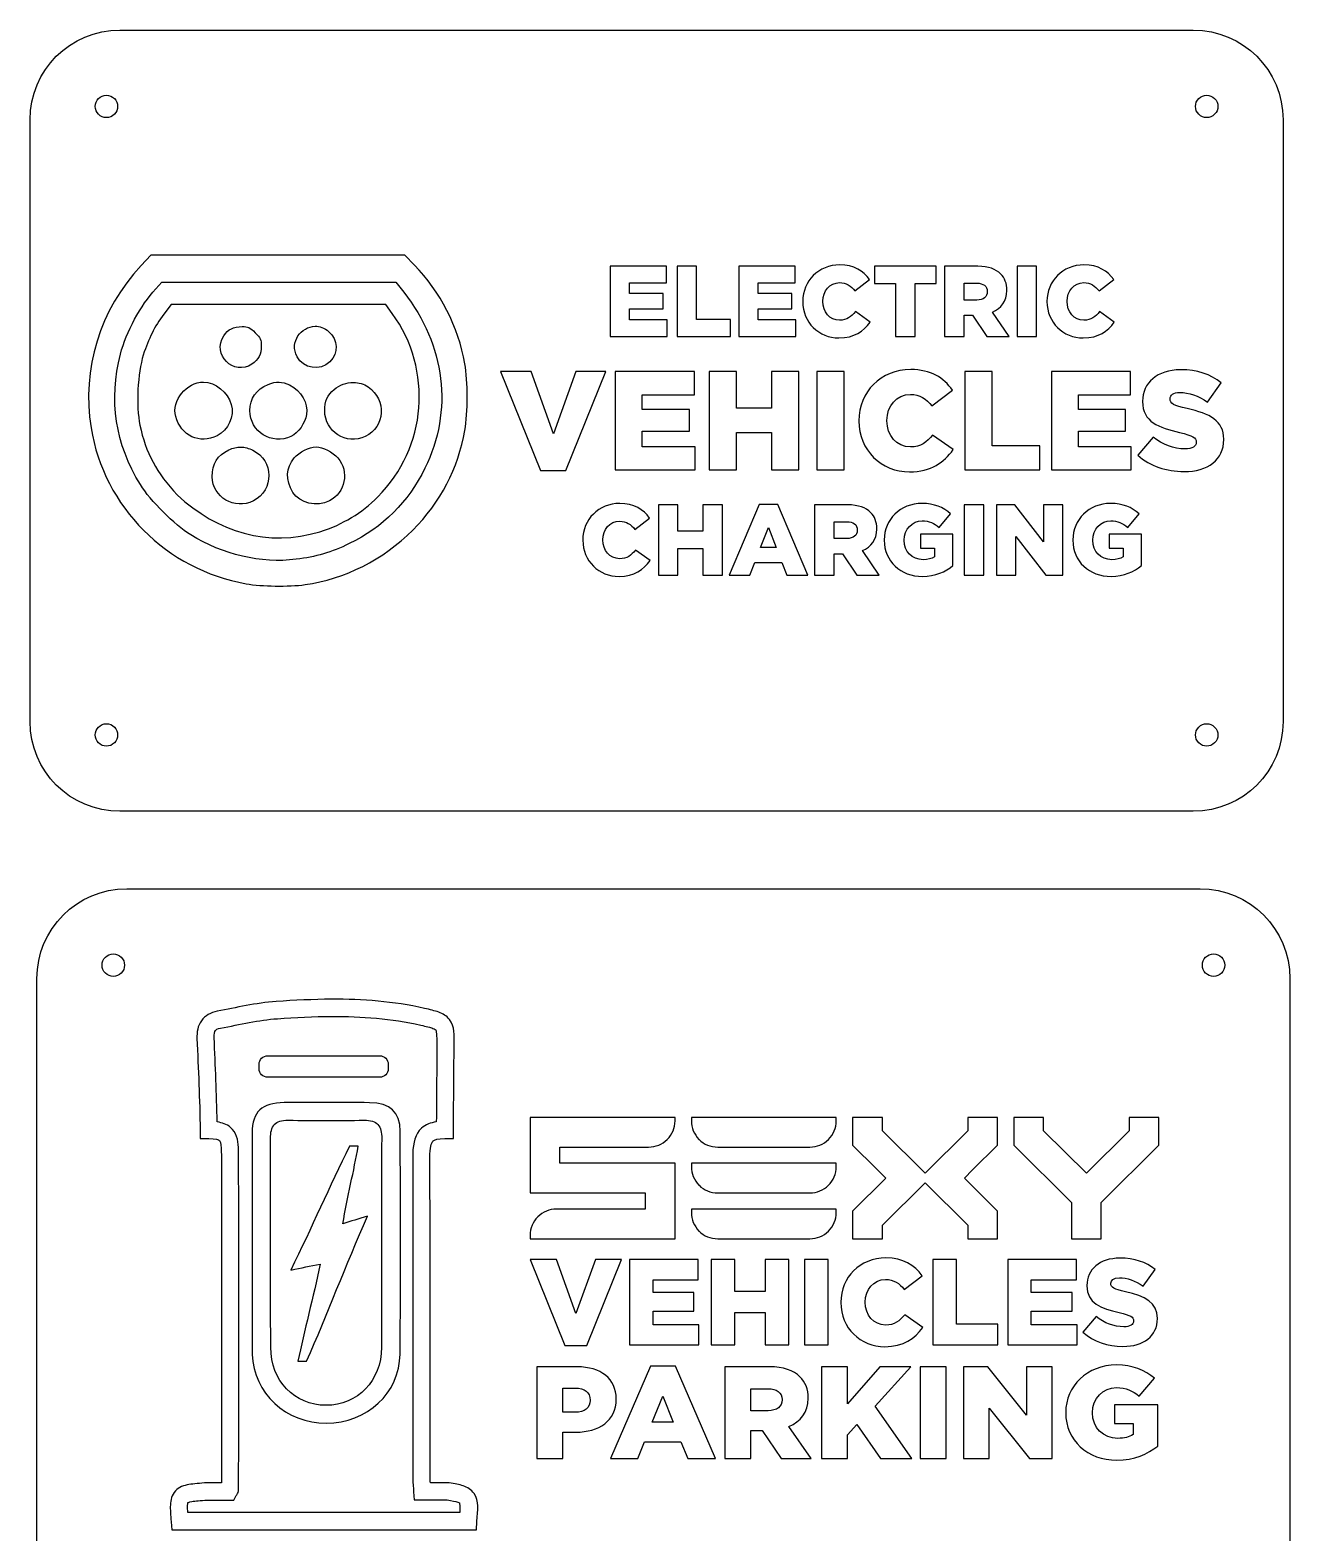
# Model space of a CAD drawing. Extents: x 0 to 681, y 0 to 715.
# Drawn here: x 400.2 to 680.7, y 380.7 to 715.4 of the extents above; entities that cross this region are included whole.
import ezdxf

# ---------------------------------------------------------------- set-up
doc = ezdxf.new("R2010")
doc.units = 0
doc.layers.add('Ebene_1', color=7, linetype='CONTINUOUS')

msp = doc.modelspace()

# ---------------------------------------------------------------- linework, layer by layer
at = {"layer": 'Ebene_1', "color": 7}
for points in [[(420.18099, 715.43949), (659.18098, 715.43949)], [(400.18099, 561.43949), (400.18099, 695.43949)], [(679.18098, 695.43949), (679.18098, 561.43949)], [(427.067301, 665.282602), (424.910841, 662.976801)], [(485.791359, 663.07757), (483.627676, 665.282602), (455.34774, 665.282602), (427.067301, 665.282602)], [(611.21347, 662.81819), (603.82251, 662.81819), (603.82246, 647.18771)], [(583.8462, 657.34744), (587.10626, 659.87064)], [(638.23002, 657.34744), (641.49008, 659.87064)], [(428.159739, 657.781768), (429.545706, 659.285035)], [(429.545706, 659.285035), (455.576154, 659.285035), (481.6061, 659.285035), (483.395134, 657.037111)], [(608.15432, 655.31553), (608.15432, 659.06684), (610.99013, 659.06684)], [(613.3347, 657.21352), (613.3347, 657.16882)], [(617.68894, 657.43681), (617.68894, 657.48151)], [(431.570906, 654.34632), (429.946205, 652.141285)], [(480.840238, 652.304597), (479.374181, 654.325661), (455.472279, 654.336007), (444.190287, 654.340663), (431.570906, 654.34632)], [(572.23501, 655.00288), (572.23501, 654.95818)], [(576.70085, 655.00293), (576.70085, 655.04753)], [(587.21791, 650.40311), (583.95784, 652.72535)], [(611.01246, 655.31549), (608.15432, 655.31553)], [(626.61883, 655.00288), (626.61883, 654.95818)], [(631.08467, 655.00293), (631.08467, 655.04753)], [(641.60173, 650.40311), (638.34166, 652.72535)], [(603.82246, 647.18771), (608.15432, 647.18771), (608.15432, 651.9215), (610.00765, 651.9215), (610.05235, 651.9215), (613.20077, 647.18771), (618.20251, 647.18771), (614.47354, 652.63603)], [(662.3607, 632.57278), (665.39803, 636.86262)], [(600.99808, 631.72735), (605.56973, 635.26569)], [(647.89424, 632.76065), (647.89424, 632.69805)], [(654.03152, 633.26168), (654.03152, 633.32428)], [(584.71547, 628.43952), (584.71547, 628.37692)], [(590.97801, 628.43954), (590.97801, 628.50214)], [(605.72629, 621.98912), (601.15464, 625.24564)], [(650.24269, 624.77595), (646.86092, 620.73662)], [(659.85569, 623.7113), (659.85569, 623.6487)], [(665.99298, 624.24364), (665.99298, 624.30624)], [(582.25793, 609.69132), (574.86696, 609.69132), (574.86692, 594.06084)], [(534.87288, 604.22067), (538.13294, 606.74387)], [(579.19879, 602.18867), (579.19879, 605.93998), (582.0346, 605.93998)], [(602.59421, 604.66725), (605.13974, 607.72635)], [(644.59229, 604.66725), (647.13782, 607.72635)], [(584.37916, 604.08666), (584.37916, 604.04196)], [(588.7334, 604.30995), (588.7334, 604.35465)], [(605.67564, 596.15979), (605.67564, 603.19349), (598.48564, 603.19349), (598.48564, 600.02274), (601.56707, 600.02274), (601.56707, 598.12476)], [(647.67372, 596.15979), (647.67372, 603.19349), (640.48372, 603.19349), (640.48372, 600.02274), (643.56515, 600.02274), (643.56515, 598.12476)], [(523.2617, 601.8761), (523.2617, 601.8315)], [(527.72754, 601.87606), (527.72754, 601.92076)], [(538.24459, 597.27625), (534.98453, 599.59849)], [(574.86692, 594.06084), (579.19879, 594.06084), (579.19879, 598.79463), (581.05211, 598.79463), (581.09681, 598.79463), (584.24523, 594.06084), (589.24697, 594.06084), (585.51799, 599.50917)], [(582.05692, 602.18863), (579.19879, 602.18867)], [(590.38014, 601.8761), (590.38014, 601.8315)], [(594.82365, 601.80908), (594.82365, 601.85378)], [(632.37822, 601.8761), (632.37822, 601.8315)], [(636.82173, 601.80908), (636.82173, 601.85378)], [(659.18098, 541.43949), (420.18099, 541.43949)], [(421.716, 524.17333), (660.71596, 524.17333)], [(401.716, 370.1733), (401.716, 504.17333)], [(680.716, 504.17333), (680.716, 370.1733)], [(467.32515, 499.58095), (467.32502, 499.5808)], [(467.34203, 495.74829), (467.34222, 495.74834)], [(453.10667, 486.98585), (478.01932, 486.98585)], [(451.19032, 484.11131), (451.19032, 485.06949)], [(478.01932, 482.19496), (453.10667, 482.19496)], [(479.93568, 485.06949), (479.93568, 484.11131)], [(511.52396, 473.27206), (511.52396, 456.45956), (537.17066, 456.45956), (537.17066, 452.85409), (517.40816, 452.85409)], [(543.80855, 472.52206), (543.80855, 473.27206), (511.52396, 473.27206)], [(547.42975, 473.27206), (547.42975, 472.52206)], [(579.71253, 472.52187), (579.71253, 473.27187), (547.42975, 473.27206)], [(438.04898, 470.43465), (438.07268, 468.54253), (439.96525, 468.54253)], [(492.53817, 468.54264), (494.44606, 468.53664), (494.46046, 470.44499)], [(446.59479, 466.50423), (446.59479, 466.54043), (446.59279, 466.57663)], [(511.52396, 447.00058), (511.52396, 446.25058), (512.27764, 446.25058), (543.80855, 446.25058), (543.80855, 463.06308), (518.16184, 463.06308), (518.16184, 466.66659), (537.92434, 466.66659)], [(549.12553, 468.36972), (549.12953, 468.36572), (549.13353, 468.36172)], [(553.31213, 466.66641), (573.83029, 466.66641)], [(485.39175, 465.26345), (485.38975, 465.21845), (485.38975, 465.17345)], [(547.42975, 463.06308), (547.42975, 462.31308)], [(579.71253, 462.31294), (579.71253, 463.06294), (547.42975, 463.06308)], [(549.12553, 458.16073), (549.12953, 458.15673), (549.13353, 458.15473)], [(553.31213, 456.45942), (573.83029, 456.45942)], [(547.42975, 452.85409), (547.42975, 452.10409)], [(579.71253, 452.10395), (579.71253, 452.85395), (547.42975, 452.85409)], [(549.12553, 447.95175), (549.12953, 447.94975), (549.13353, 447.94575)], [(553.31213, 446.25044), (573.83029, 446.25044)], [(648.0595, 435.67224), (650.69391, 439.393)], [(594.83709, 434.93897), (598.80228, 438.00792)], [(635.51212, 435.83519), (635.51212, 435.78089)], [(640.83525, 436.26975), (640.83525, 436.32405)], [(580.7145, 432.08729), (580.7145, 432.03299)], [(586.14627, 432.08731), (586.14627, 432.14161)], [(598.93808, 426.49259), (594.97289, 429.31711)], [(637.54903, 428.90972), (634.61588, 425.40623)], [(651.20993, 428.44803), (651.20993, 428.50233)], [(645.8868, 427.9863), (645.8868, 427.932)], [(521.993655, 417.715356), (513.014745, 417.715356), (513.014745, 397.33154)], [(564.776244, 417.715356), (554.869516, 417.715356), (554.869556, 397.33154)], [(647.159185, 411.163396), (650.571172, 415.152818)], [(518.821109, 407.581704), (518.821109, 412.968871), (521.544709, 412.968871)], [(560.67592, 407.931137), (560.67592, 412.823271), (564.476988, 412.823271)], [(524.896831, 410.289841), (524.896831, 410.231645)], [(530.703195, 410.493686), (530.703195, 410.551882)], [(567.619606, 410.406322), (567.619606, 410.348126)], [(573.455857, 410.697521), (573.455857, 410.755717)], [(651.289487, 400.068786), (651.289487, 409.241529), (641.652128, 409.241529), (641.652128, 405.106519), (645.782421, 405.106519), (645.782421, 402.631334)], [(521.574637, 407.581743), (518.821109, 407.581704)], [(564.506925, 407.931177), (560.67592, 407.931137)], [(630.787643, 407.523419), (630.787643, 407.465222)], [(636.743656, 407.436104), (636.743656, 407.494301)], [(513.014745, 397.33154), (518.821109, 397.33154), (518.821109, 403.155485), (521.694358, 403.155485)], [(554.869556, 397.33154), (560.67592, 397.33154), (560.67592, 403.504928), (563.160089, 403.504928), (563.219904, 403.504928), (567.439989, 397.33154), (574.144244, 397.33154), (569.145988, 404.436759)], [(442.79111, 391.88804), (439.71197, 391.88804), (439.64707, 391.88404)], [(485.41805, 392.91688), (485.41805, 392.91641)], [(493.50761, 391.86595), (493.36195, 391.88815), (490.46927, 391.88815), (490.37747, 391.88815), (489.31104, 391.88815)], [(444.39603, 388.00865), (445.55245, 388.00865), (446.09147, 389.03147)], [(485.59014, 389.8572), (485.69776, 388.05554), (490.37725, 388.05554), (490.46905, 388.05554), (493.03145, 388.05554)], [(495.89166, 385.26492), (435.32923, 385.26492)], [(439.64835, 388.03513), (439.64835, 388.00913), (441.56459, 388.00865)], [(431.60176, 383.1949), (431.7437, 381.4326), (499.58519, 381.4326), (499.69188, 383.2362)]]:
    msp.add_lwpolyline(points, dxfattribs=at)
for points in [[(420.18099, 715.43949)], [(529.33364, 647.18771), (542.01663, 647.18771), (542.01663, 650.87202), (533.62085, 650.87202), (533.62085, 653.35056), (541.12346, 653.35056), (541.12346, 656.76693), (533.62085, 656.76693), (533.62085, 659.13383), (541.90498, 659.13383), (541.90498, 662.81815), (529.33364, 662.81815)], [(544.24885, 647.18771), (556.15031, 647.18771), (556.15031, 650.98367), (548.58071, 650.98367), (548.58071, 662.81815), (544.24885, 662.81815)], [(557.98654, 647.18771), (570.66953, 647.18771), (570.66953, 650.87202), (562.27375, 650.87202), (562.27375, 653.35056), (569.77636, 653.35056), (569.77636, 656.76693), (562.27375, 656.76693), (562.27375, 659.13383), (570.55788, 659.13383), (570.55788, 662.81815), (557.98654, 662.81815)], [(592.89999, 647.18771), (597.23185, 647.18771), (597.23185, 659.02218), (601.92099, 659.02218), (601.92099, 662.81815), (588.21086, 662.81815), (588.21086, 659.02218), (592.89999, 659.02218)], [(619.96089, 647.18771), (624.31509, 647.18771), (624.31509, 662.81815), (619.96089, 662.81815)], [(447.400953, 649.401919)], [(463.635601, 649.470131)], [(580.29585, 646.87501)], [(634.67967, 646.87501)], [(513.83526, 617.32353), (519.47155, 617.32353), (528.36435, 639.39898), (521.69475, 639.39898), (516.71603, 625.52746), (511.73731, 639.39898), (504.94245, 639.39898)], [(530.48628, 617.48009), (548.27189, 617.48009), (548.27189, 622.64669), (536.49832, 622.64669), (536.49832, 626.1224), (547.01938, 626.1224), (547.01938, 630.91324), (536.49832, 630.91324), (536.49832, 634.23239), (548.11533, 634.23239), (548.11533, 639.39898), (530.48628, 639.39898)], [(551.40218, 617.48009), (557.47685, 617.48009), (557.47685, 625.80927), (565.27371, 625.80927), (565.27371, 617.48009), (571.34837, 617.48009), (571.34837, 639.39898), (565.27371, 639.39898), (565.27371, 631.19506), (557.47685, 631.19506), (557.47685, 639.39898), (551.40218, 639.39898)], [(575.37891, 617.48009), (581.48489, 617.48009), (581.48489, 639.39898), (575.37891, 639.39898)], [(608.33992, 617.48009), (625.02959, 617.48009), (625.02959, 622.80325), (614.41459, 622.80325), (614.41459, 639.39898), (608.33992, 639.39898)], [(627.60458, 617.48009), (645.39019, 617.48009), (645.39019, 622.64669), (633.61662, 622.64669), (633.61662, 626.1224), (644.13769, 626.1224), (644.13769, 630.91324), (633.61662, 630.91324), (633.61662, 634.23239), (645.23363, 634.23239), (645.23363, 639.39898), (627.60458, 639.39898)], [(438.804561, 637.044523)], [(455.622139, 637.028912)], [(472.181351, 636.963798)], [(447.121368, 622.554246)], [(463.851633, 622.580705)], [(596.01936, 617.04173)], [(657.13148, 617.10434)], [(540.10838, 594.06084), (544.44025, 594.06084), (544.44025, 600.00041), (550.00022, 600.00041), (550.00022, 594.06084), (554.33208, 594.06084), (554.33208, 609.69128), (550.00022, 609.69128), (550.00022, 603.84103), (544.44025, 603.84103), (544.44025, 609.69128), (540.10838, 609.69128)], [(555.86652, 594.06084), (560.42167, 594.06084), (561.53813, 596.85199), (567.56702, 596.85199), (568.70581, 594.06084), (573.35028, 594.06084), (566.69618, 609.80293), (562.52062, 609.80293)], [(608.18837, 594.06084), (612.54256, 594.06084), (612.54256, 609.69128), (608.18837, 609.69128)], [(615.38221, 594.06084), (619.66941, 594.06084), (619.66941, 602.63526), (626.34585, 594.06084), (630.14181, 594.06084), (630.14181, 609.69128), (625.8546, 609.69128), (625.8546, 601.42948), (619.42379, 609.69128), (615.38221, 609.69128)], [(562.8109, 600.2237), (564.57491, 604.66721), (566.31658, 600.2237)], [(531.32254, 593.74833)], [(598.88756, 593.74833)], [(640.88565, 593.74833)], [(421.716, 524.17333)], [(453.10667, 486.98585)], [(466.282843, 476.584323)], [(457.688934, 472.646364)], [(583.33554, 473.27206), (583.33554, 467.10605), (588.68588, 461.78183), (590.71728, 459.76034), (583.33554, 452.41464), (583.33554, 446.25058), (584.08922, 446.25058), (589.97145, 446.25058), (589.97145, 449.24081), (599.47686, 458.6998), (608.98225, 449.24081), (608.98225, 446.25058), (609.73593, 446.25058), (615.61817, 446.25058), (615.61817, 452.41464), (608.2325, 459.76425), (610.01071, 461.56308), (610.04801, 461.56308), (615.61818, 467.10605), (615.61818, 473.27206), (608.98226, 473.27206), (608.98226, 470.27987), (599.47687, 460.82089), (589.97146, 470.27987), (589.97146, 473.27206)], [(619.24132, 473.27206), (619.24132, 467.10605), (632.0637, 454.34628), (632.0637, 446.25058), (632.81738, 446.25058), (638.69962, 446.25058), (638.69962, 454.34628), (651.52395, 467.10605), (651.52395, 473.27206), (644.88804, 473.27206), (644.88804, 470.27987), (635.38264, 460.82089), (625.87724, 470.27987), (625.87724, 473.27206)], [(519.23708, 422.44592), (524.12566, 422.44592), (531.83878, 441.59291), (526.05394, 441.59291), (521.73569, 429.56154), (517.41743, 441.59291), (511.52396, 441.59291)], [(533.67922, 422.58172), (549.10544, 422.58172), (549.10544, 427.06293), (538.89371, 427.06293), (538.89371, 430.07756), (548.01907, 430.07756), (548.01907, 434.23286), (538.89371, 434.23286), (538.89371, 437.1117), (548.96964, 437.1117), (548.96964, 441.59291), (533.67922, 441.59291)], [(551.82047, 422.58172), (557.08928, 422.58172), (557.08928, 429.80597), (563.85183, 429.80597), (563.85183, 422.58172), (569.12064, 422.58172), (569.12064, 441.59291), (563.85183, 441.59291), (563.85183, 434.47729), (557.08928, 434.47729), (557.08928, 441.59291), (551.82047, 441.59291)], [(572.61649, 422.58172), (577.91247, 422.58172), (577.91247, 441.59291), (572.61649, 441.59291)], [(601.20499, 422.58172), (615.68065, 422.58172), (615.68065, 427.19872), (606.47381, 427.19872), (606.47381, 441.59291), (601.20499, 441.59291)], [(617.91404, 422.58172), (633.34026, 422.58172), (633.34026, 427.06293), (623.12854, 427.06293), (623.12854, 430.07756), (632.25391, 430.07756), (632.25391, 434.23286), (623.12854, 434.23286), (623.12854, 437.1117), (633.20447, 437.1117), (633.20447, 441.59291), (617.91404, 441.59291)], [(590.51884, 422.2015)], [(643.52397, 422.2558)], [(459.81421, 418.954713)], [(529.401726, 397.33154), (535.507377, 397.33154), (537.003862, 400.971498), (545.084881, 400.971498), (546.611303, 397.33154), (552.836675, 397.33154), (543.91763, 417.860995), (538.320771, 417.860995)], [(576.38153, 397.33154), (582.187893, 397.33154), (582.187893, 402.602206), (584.3129, 404.902674), (589.580525, 397.33154), (596.554149, 397.33154), (588.353409, 408.950331), (596.284779, 417.715396), (589.400949, 417.715396), (582.187893, 409.445364), (582.187893, 417.715396), (576.38153, 417.715396)], [(598.363952, 397.33154), (604.200243, 397.33154), (604.200243, 417.715396), (598.363952, 417.715396)], [(608.006461, 397.33154), (613.752969, 397.33154), (613.752969, 408.513534), (622.701951, 397.33154), (627.79, 397.33154), (627.79, 417.715396), (622.043492, 417.715396), (622.043492, 406.941062), (613.423744, 417.715396), (608.006461, 417.715396)], [(538.709861, 405.368589), (541.074309, 411.163436), (543.408819, 405.368589)], [(642.190857, 396.92387)]]:
    msp.add_lwpolyline(points, close=True, dxfattribs=at)
for points in [[(400.18099, 695.43949), (400.18099, 706.51949), (409.10099, 715.43949), (420.18099, 715.43949)], [(659.18098, 715.43949), (670.26098, 715.43949), (679.18098, 706.51949), (679.18098, 695.43949)], [(414.680996, 698.439), (414.680996, 699.819712), (415.800284, 700.939), (417.180996, 700.939)], [(417.180996, 700.939), (417.844037, 700.939), (418.479922, 700.675608), (418.948763, 700.206767)], [(418.948763, 700.206767), (419.417604, 699.737926), (419.680996, 699.102041), (419.680996, 698.439)], [(659.681, 698.439), (659.681, 699.102041), (659.944392, 699.737926), (660.413233, 700.206767)], [(660.413233, 700.206767), (660.882074, 700.675608), (661.517959, 700.939), (662.181, 700.939)], [(662.181, 700.939), (662.844041, 700.939), (663.479926, 700.675608), (663.948767, 700.206767)], [(663.948767, 700.206767), (664.417608, 699.737926), (664.681, 699.102041), (664.681, 698.439)], [(415.413229, 696.671233), (414.944388, 697.140074), (414.680996, 697.775959), (414.680996, 698.439)], [(417.180996, 695.939), (416.517955, 695.939), (415.88207, 696.202392), (415.413229, 696.671233)], [(418.948763, 696.671233), (418.479922, 696.202392), (417.844037, 695.939), (417.180996, 695.939)], [(419.680996, 698.439), (419.680996, 697.775959), (419.417604, 697.140074), (418.948763, 696.671233)], [(660.413233, 696.671233), (659.944392, 697.140074), (659.681, 697.775959), (659.681, 698.439)], [(662.181, 695.939), (661.517959, 695.939), (660.882074, 696.202392), (660.413233, 696.671233)], [(663.948767, 696.671233), (663.479926, 696.202392), (662.844041, 695.939), (662.181, 695.939)], [(664.681, 698.439), (664.681, 697.775959), (664.417608, 697.140074), (663.948767, 696.671233)], [(424.910841, 662.976801), (415.718131, 653.149771), (411.649765, 639.944647), (413.774052, 626.829648)], [(496.999479, 641.136278), (495.583059, 649.258502), (491.492018, 657.267788), (485.791359, 663.07757)], [(580.47449, 663.1307), (575.7407, 663.1307), (572.23501, 659.55803), (572.23501, 655.00288)], [(587.10626, 659.87064), (585.72185, 661.79095), (583.66756, 663.1307), (580.47449, 663.1307)], [(616.30453, 661.12117), (615.25506, 662.19297), (613.6027, 662.81819), (611.21347, 662.81819)], [(634.85831, 663.1307), (630.12452, 663.1307), (626.61883, 659.55803), (626.61883, 655.00288)], [(641.49008, 659.87064), (640.10567, 661.79095), (638.05138, 663.1307), (634.85831, 663.1307)], [(617.68894, 657.48151), (617.68894, 659.02222), (617.22003, 660.228), (616.30453, 661.12117)], [(420.303889, 643.233815), (421.61609, 648.252138), (424.78474, 654.120308), (428.159739, 657.781768)], [(483.395134, 657.037111), (492.65637, 645.398345), (494.434714, 630.588372), (488.102865, 617.833815)], [(576.70085, 655.04753), (576.70085, 657.32511), (578.24157, 659.17844), (580.42983, 659.17844)], [(580.42983, 659.17844), (581.92589, 659.17844), (582.95303, 658.4639), (583.8462, 657.34744)], [(610.99013, 659.06684), (612.44153, 659.06684), (613.3347, 658.44162), (613.3347, 657.21352)], [(613.3347, 657.16882), (613.3347, 656.03003), (612.48619, 655.31549), (611.01246, 655.31549)], [(614.47354, 652.63603), (616.41618, 653.46221), (617.68894, 655.04758), (617.68894, 657.43681)], [(631.08467, 655.04753), (631.08467, 657.32511), (632.62539, 659.17844), (634.81365, 659.17844)], [(634.81365, 659.17844), (636.30971, 659.17844), (637.33685, 658.4639), (638.23002, 657.34744)], [(572.23501, 654.95818), (572.23501, 650.29137), (575.83001, 646.87501), (580.29585, 646.87501)], [(580.42983, 650.82737), (578.24157, 650.82737), (576.70085, 652.65836), (576.70085, 655.00293)], [(583.95784, 652.72535), (583.02002, 651.58656), (582.05986, 650.82737), (580.42983, 650.82737)], [(626.61883, 654.95818), (626.61883, 650.29137), (630.21383, 646.87501), (634.67967, 646.87501)], [(634.81365, 650.82737), (632.62539, 650.82737), (631.08467, 652.65836), (631.08467, 655.00293)], [(638.34166, 652.72535), (637.40384, 651.58656), (636.44368, 650.82737), (634.81365, 650.82737)], [(429.946205, 652.141285), (427.86494, 649.317046), (426.606687, 646.806589), (425.393493, 643.057602)], [(443.312823, 647.321424), (444.326997, 648.826366), (445.445285, 649.394918), (447.400953, 649.401919)], [(447.400953, 649.401919), (448.723764, 649.40639), (449.135535, 649.213509), (450.311369, 648.037661)], [(459.635339, 642.671575), (457.888163, 646.050225), (460.580536, 649.407499), (463.635601, 649.470131)], [(463.635601, 649.470131), (464.654008, 649.491007), (465.712606, 649.145583), (466.660741, 648.313095)], [(477.61666, 611.477121), (488.574246, 622.434681), (489.942195, 639.758963), (480.840238, 652.304597)], [(580.29585, 646.8751), (583.75688, 646.8751), (585.74418, 648.37115), (587.21791, 650.40311)], [(634.67967, 646.8751), (638.1407, 646.8751), (640.128, 648.37115), (641.60173, 650.40311)], [(449.595116, 641.039625), (445.514818, 638.289917), (440.563114, 643.241117), (443.312823, 647.321424)], [(450.311369, 648.037661), (451.487204, 646.861808), (451.679609, 646.450063), (451.675614, 645.127253)], [(466.660741, 648.313095), (468.816486, 646.420324), (468.920811, 643.553934), (466.907253, 641.540376)], [(424.738253, 614.19889), (419.178458, 623.176282), (417.659564, 633.12099), (420.303889, 643.233815)], [(425.393493, 643.057602), (424.123493, 639.133011), (423.763819, 631.691102), (424.639537, 627.456499)], [(451.675614, 645.127253), (451.668999, 643.171585), (451.100066, 642.053826), (449.595116, 641.039625)], [(466.907253, 641.540376), (464.816357, 639.449479), (460.994027, 640.044157), (459.635339, 642.671575)], [(496.999479, 626.281352), (497.694116, 630.264787), (497.694116, 637.152843), (496.999479, 641.136278)], [(596.26986, 639.83734), (589.63157, 639.83734), (584.71547, 634.82731), (584.71547, 628.43952)], [(605.56973, 635.26569), (603.62834, 637.95858), (600.74757, 639.83734), (596.26986, 639.83734)], [(656.37998, 639.7747), (651.11944, 639.7747), (647.89424, 636.8313), (647.89424, 632.76065)], [(665.39803, 636.86262), (663.01827, 638.77269), (660.10619, 639.7747), (656.37998, 639.7747)], [(432.613205, 629.387111), (431.657133, 632.880801), (435.023559, 637.044523), (438.804561, 637.044523)], [(438.804561, 637.044523), (441.422507, 637.044523), (444.267704, 634.759158), (444.990228, 632.075833)], [(449.130031, 630.674785), (449.130031, 633.371233), (450.54624, 635.416409), (453.173711, 636.514218)], [(453.173711, 636.514218), (454.043344, 636.877571), (454.842147, 637.049338), (455.622139, 637.028912)], [(455.622139, 637.028912), (456.402157, 637.00854), (457.163469, 636.79555), (457.956902, 636.388647)], [(457.956902, 636.388647), (460.618583, 635.023662), (462.136577, 632.383332), (461.748381, 629.794728)], [(467.887031, 635.400085), (469.129144, 636.445242), (470.670819, 636.974541), (472.181351, 636.963798)], [(472.181351, 636.963798), (473.356207, 636.955596), (474.512198, 636.620581), (475.4933, 635.947851)], [(465.793622, 630.639146), (465.790976, 632.791584), (466.381632, 634.133365), (467.887031, 635.400085)], [(475.4933, 635.947851), (479.616646, 633.120514), (479.248054, 627.029541), (474.826655, 624.931475)], [(590.97801, 628.50214), (590.97801, 631.69604), (593.13859, 634.29499), (596.20723, 634.29499)], [(596.20723, 634.29499), (598.30518, 634.29499), (599.74557, 633.29299), (600.99808, 631.72735)], [(647.89424, 632.69805), (647.89424, 628.18902), (651.4952, 626.87388), (656.16079, 625.80925)], [(654.03152, 633.32428), (654.03152, 634.1071), (654.75172, 634.73335), (656.22341, 634.73335)], [(657.82036, 631.13241), (654.78303, 631.82129), (654.03152, 632.25967), (654.03152, 633.26168)], [(656.22341, 634.73335), (658.1648, 634.73335), (660.35669, 633.98185), (662.3607, 632.57278)], [(441.816789, 625.072656), (437.975886, 623.113179), (433.793723, 625.072656), (432.613205, 629.387111)], [(444.990228, 632.075833), (445.708651, 629.407881), (444.323902, 626.351679), (441.816789, 625.072656)], [(458.282974, 624.949043), (454.025299, 622.928658), (449.130031, 625.990972), (449.130031, 630.674785)], [(461.748381, 629.794728), (461.465568, 627.908619), (459.896297, 625.714615), (458.282974, 624.949043)], [(474.826655, 624.931475), (470.61224, 622.931595), (465.798622, 625.973298), (465.793622, 630.639146)], [(665.99298, 624.30624), (665.99298, 628.40821), (662.86171, 630.03647), (657.82036, 631.13241)], [(413.774052, 626.829648), (416.627583, 609.212632), (430.52985, 595.244934), (448.329561, 592.11187)], [(424.639537, 627.456499), (425.902763, 621.348249), (428.40215, 616.676501), (432.964096, 611.896724)], [(485.376413, 604.049129), (491.608858, 610.323379), (495.521914, 617.808415), (496.999479, 626.281352)], [(584.71547, 628.37692), (584.71547, 621.83257), (589.75682, 617.04173), (596.01936, 617.04173)], [(596.20723, 622.58406), (593.13859, 622.58406), (590.97801, 625.15171), (590.97801, 628.43954)], [(601.15464, 625.24564), (599.83951, 623.6487), (598.49306, 622.58406), (596.20723, 622.58406)], [(657.35067, 622.14569), (654.81434, 622.14569), (652.40326, 623.05376), (650.24269, 624.77595)], [(656.16079, 625.80925), (659.13549, 625.12037), (659.85569, 624.61937), (659.85569, 623.7113)], [(657.13148, 617.10434), (662.45464, 617.10434), (665.99298, 619.76592), (665.99298, 624.24364)], [(659.85569, 623.6487), (659.85569, 622.70932), (658.97893, 622.14569), (657.35067, 622.14569)], [(440.746576, 615.958792), (440.743401, 618.906251), (441.884258, 620.745687), (444.449182, 621.929486)], [(444.449182, 621.929486), (445.375462, 622.356973), (446.247555, 622.565518), (447.121368, 622.554246)], [(447.121368, 622.554246), (447.995207, 622.542869), (448.87074, 622.311729), (449.803396, 621.860244)], [(449.803396, 621.860244), (454.488294, 619.592289), (454.543988, 612.96191), (449.897958, 610.591667)], [(458.71705, 612.470208), (457.025013, 615.222748), (457.123252, 617.93605), (458.995576, 620.161222)], [(458.995576, 620.161222), (460.093518, 621.466015), (462.331073, 622.580705), (463.851633, 622.580705)], [(463.851633, 622.580705), (465.37214, 622.580705), (467.609748, 621.466015), (468.707663, 620.161222)], [(468.707663, 620.161222), (471.309046, 617.069619), (470.397398, 612.411286), (466.834889, 610.593836)], [(596.01936, 617.04172), (600.87283, 617.04172), (603.65966, 619.13967), (605.72629, 621.98912)], [(646.86092, 620.73662), (649.55381, 618.32554), (653.24871, 617.10434), (657.13148, 617.10434)], [(449.897958, 610.591667), (445.748048, 608.47455), (440.751577, 611.404996), (440.746576, 615.958792)], [(488.102865, 617.833815), (484.370176, 610.314913), (478.746087, 604.714424), (471.259966, 601.062222)], [(435.949971, 603.015085), (432.340076, 605.251132), (426.949376, 610.628576), (424.738253, 614.19889)], [(432.964096, 611.896724), (441.962654, 603.562323), (453.157043, 600.182482), (464.733727, 603.712738)], [(466.834889, 610.593836), (464.066607, 609.18157), (460.187445, 610.078269), (458.71705, 612.470208)], [(464.733727, 603.712738), (470.007693, 605.425783), (473.928183, 607.788618), (477.61666, 611.477121)], [(531.50117, 610.00393), (526.76738, 610.00393), (523.2617, 606.43126), (523.2617, 601.8761)], [(538.13294, 606.74387), (536.74853, 608.66418), (534.69425, 610.00393), (531.50117, 610.00393)], [(587.34899, 607.99431), (586.29951, 609.06611), (584.64715, 609.69132), (582.25793, 609.69132)], [(598.79824, 610.00393), (593.95281, 610.00393), (590.38014, 606.43126), (590.38014, 601.8761)], [(605.13974, 607.72635), (603.48738, 609.15542), (601.54474, 610.00393), (598.79824, 610.00393)], [(640.79633, 610.00393), (635.95089, 610.00393), (632.37822, 606.43126), (632.37822, 601.8761)], [(647.13782, 607.72635), (645.48546, 609.15542), (643.54282, 610.00393), (640.79633, 610.00393)], [(527.72754, 601.92076), (527.72754, 604.19834), (529.26825, 606.05166), (531.45651, 606.05166)], [(531.45651, 606.05166), (532.95257, 606.05166), (533.97971, 605.33713), (534.87288, 604.22067)], [(582.0346, 605.93998), (583.48599, 605.93998), (584.37916, 605.31476), (584.37916, 604.08666)], [(588.7334, 604.35465), (588.7334, 605.89536), (588.26448, 607.10114), (587.34899, 607.99431)], [(594.82365, 601.85378), (594.82365, 604.243), (596.56532, 606.14098), (598.82057, 606.14098)], [(598.82057, 606.14098), (600.36129, 606.14098), (601.47775, 605.60508), (602.59421, 604.66725)], [(636.82173, 601.85378), (636.82173, 604.243), (638.56341, 606.14098), (640.81866, 606.14098)], [(640.81866, 606.14098), (642.35937, 606.14098), (643.47583, 605.60508), (644.59229, 604.66725)], [(459.451374, 597.561679), (451.550704, 596.595738), (443.17598, 598.539182), (435.949971, 603.015085)], [(461.405269, 591.929969), (470.299661, 593.167082), (478.872029, 597.501142), (485.376413, 604.049129)], [(584.37916, 604.04196), (584.37916, 602.90317), (583.53065, 602.18863), (582.05692, 602.18863)], [(585.51799, 599.50917), (587.46063, 600.33535), (588.7334, 601.92072), (588.7334, 604.30995)], [(471.259966, 601.062222), (467.279813, 599.120471), (463.825016, 598.096401), (459.451374, 597.561679)], [(523.2617, 601.8315), (523.2617, 597.16469), (526.8567, 593.74833), (531.32254, 593.74833)], [(531.45651, 597.7005), (529.26825, 597.7005), (527.72754, 599.5315), (527.72754, 601.87606)], [(534.98453, 599.59849), (534.0467, 598.4597), (533.08655, 597.7005), (531.45651, 597.7005)], [(590.38014, 601.8315), (590.38014, 597.09771), (594.0198, 593.74833), (598.88756, 593.74833)], [(599.06619, 597.47721), (596.58765, 597.47721), (594.82365, 599.28588), (594.82365, 601.80908)], [(632.37822, 601.8315), (632.37822, 597.09771), (636.01788, 593.74833), (640.88565, 593.74833)], [(641.06428, 597.47721), (638.58574, 597.47721), (636.82173, 599.28588), (636.82173, 601.80908)], [(531.32254, 593.74824), (534.78356, 593.74824), (536.77086, 595.24429), (538.24459, 597.27625)], [(598.88756, 593.74824), (601.72337, 593.74824), (604.02328, 594.79771), (605.67564, 596.15979)], [(601.56707, 598.12476), (600.91952, 597.7005), (600.11567, 597.47721), (599.06619, 597.47721)], [(640.88565, 593.74824), (643.72145, 593.74824), (646.02136, 594.79771), (647.67372, 596.15979)], [(643.56515, 598.12476), (642.9176, 597.7005), (642.11375, 597.47721), (641.06428, 597.47721)], [(448.329561, 592.11187), (451.78105, 591.504361), (457.747775, 591.421255), (461.405269, 591.929969)], [(420.18099, 541.43949), (409.10099, 541.43949), (400.18099, 550.35949), (400.18099, 561.43949)], [(414.680996, 558.438996), (414.680996, 559.819708), (415.800284, 560.938996), (417.180996, 560.938996)], [(417.180996, 560.938996), (417.844037, 560.938996), (418.479922, 560.675604), (418.948763, 560.206763)], [(418.948763, 560.206763), (419.417604, 559.737922), (419.680996, 559.102037), (419.680996, 558.438996)], [(679.18098, 561.43949), (679.18098, 550.35949), (670.26098, 541.43949), (659.18098, 541.43949)], [(659.681, 558.438996), (659.681, 559.102037), (659.944392, 559.737922), (660.413233, 560.206763)], [(660.413233, 560.206763), (660.882074, 560.675604), (661.517959, 560.938996), (662.181, 560.938996)], [(662.181, 560.938996), (662.844041, 560.938996), (663.479926, 560.675604), (663.948767, 560.206763)], [(663.948767, 560.206763), (664.417608, 559.737922), (664.681, 559.102037), (664.681, 558.438996)], [(415.413229, 556.671229), (414.944388, 557.14007), (414.680996, 557.775955), (414.680996, 558.438996)], [(417.180996, 555.938996), (416.517955, 555.938996), (415.88207, 556.202388), (415.413229, 556.671229)], [(418.948763, 556.671229), (418.479922, 556.202388), (417.844037, 555.938996), (417.180996, 555.938996)], [(419.680996, 558.438996), (419.680996, 557.775955), (419.417604, 557.14007), (418.948763, 556.671229)], [(660.413233, 556.671229), (659.944392, 557.14007), (659.681, 557.775955), (659.681, 558.438996)], [(662.181, 555.938996), (661.517959, 555.938996), (660.882074, 556.202388), (660.413233, 556.671229)], [(663.948767, 556.671229), (663.479926, 556.202388), (662.844041, 555.938996), (662.181, 555.938996)], [(664.681, 558.438996), (664.681, 557.775955), (664.417608, 557.14007), (663.948767, 556.671229)], [(401.716, 504.17333), (401.716, 515.25333), (410.636, 524.17333), (421.716, 524.17333)], [(660.71596, 524.17333), (671.796, 524.17333), (680.716, 515.25333), (680.716, 504.17333)], [(416.215996, 507.17), (416.215996, 508.550712), (417.335284, 509.67), (418.715996, 509.67)], [(418.715996, 509.67), (419.379037, 509.67), (420.014922, 509.406608), (420.483763, 508.937767)], [(420.483763, 508.937767), (420.952604, 508.468926), (421.215996, 507.833041), (421.215996, 507.17)], [(661.216, 507.17), (661.216, 507.833041), (661.479392, 508.468926), (661.948233, 508.937767)], [(661.948233, 508.937767), (662.417074, 509.406608), (663.052959, 509.67), (663.716, 509.67)], [(663.716, 509.67), (664.379041, 509.67), (665.014926, 509.406608), (665.483767, 508.937767)], [(665.483767, 508.937767), (665.952608, 508.468926), (666.216, 507.833041), (666.216, 507.17)], [(416.948229, 505.402233), (416.479388, 505.871074), (416.215996, 506.506959), (416.215996, 507.17)], [(421.215996, 507.17), (421.215996, 506.506959), (420.952604, 505.871074), (420.483763, 505.402233)], [(661.948233, 505.402233), (661.479392, 505.871074), (661.216, 506.506959), (661.216, 507.17)], [(666.216, 507.17), (666.216, 506.506959), (665.952608, 505.871074), (665.483767, 505.402233)], [(418.715996, 504.67), (418.052955, 504.67), (417.41707, 504.933392), (416.948229, 505.402233)], [(420.483763, 505.402233), (420.014922, 504.933392), (419.379037, 504.67), (418.715996, 504.67)], [(663.716, 504.67), (663.052959, 504.67), (662.417074, 504.933392), (661.948233, 505.402233)], [(665.483767, 505.402233), (665.014926, 504.933392), (664.379041, 504.67), (663.716, 504.67)], [(454.98291, 499.07241), (450.44512, 498.76012), (446.09207, 497.71175), (441.87357, 496.9145)], [(467.32502, 499.5808), (463.19624, 499.562), (459.07919, 499.3543), (454.98291, 499.07241)], [(488.00805, 497.55107), (481.12254, 499.1183), (474.20656, 499.61233), (467.32515, 499.58095)], [(441.87357, 496.9145), (440.45593, 496.64658), (439.13908, 495.95173), (438.32823, 494.80576)], [(455.24577, 495.24871), (459.29514, 495.52737), (463.33041, 495.73001), (467.34203, 495.74829)], [(467.34222, 495.74834), (474.02816, 495.77884), (480.64359, 495.29658), (487.15723, 493.81401)], [(491.17812, 496.69802), (490.28366, 497.02771), (489.2838, 497.2607), (488.00805, 497.55107)], [(493.56009, 495.08189), (492.94125, 495.88785), (492.07257, 496.36835), (491.17812, 496.69802)], [(438.32823, 494.80576), (437.51738, 493.65979), (437.28269, 492.2673), (437.34715, 490.83599)], [(441.17575, 491.00804), (441.13495, 491.91301), (441.2997, 492.37003), (441.45686, 492.59215)], [(441.45686, 492.59215), (441.61401, 492.81425), (441.83353, 493.00631), (442.58498, 493.14832)], [(442.58498, 493.14832), (446.92455, 493.96844), (451.13524, 494.96582), (455.24577, 495.24871)], [(487.15723, 493.81401), (488.40658, 493.52965), (489.31124, 493.30094), (489.8523, 493.10151)], [(489.8523, 493.10151), (490.39335, 492.90209), (490.49072, 492.78606), (490.52026, 492.74758)], [(490.52026, 492.74758), (490.57936, 492.67068), (490.78457, 491.73281), (490.76611, 489.18601)], [(494.59869, 489.15831), (494.61729, 491.72726), (494.79775, 493.47003), (493.56009, 495.08189)], [(437.34715, 490.83599), (437.65425, 484.01803), (437.96335, 477.21514), (438.04898, 470.43465)], [(441.83491, 472.24415), (441.72194, 478.51733), (441.4565, 484.77515), (441.17575, 491.00804)], [(490.76611, 489.18601), (490.72541, 483.54082), (490.68241, 477.89519), (490.64041, 472.24929)], [(494.46046, 470.44499), (494.50656, 476.68244), (494.55366, 482.92007), (494.59869, 489.15831)], [(451.19032, 485.06949), (451.19032, 486.13115), (452.04501, 486.98585), (453.10667, 486.98585)], [(478.01932, 486.98585), (479.08098, 486.98585), (479.93568, 486.13115), (479.93568, 485.06949)], [(453.10667, 482.19496), (452.04501, 482.19496), (451.19032, 483.04965), (451.19032, 484.11131)], [(479.93568, 484.11131), (479.93568, 483.04965), (479.08098, 482.19496), (478.01932, 482.19496)], [(456.77043, 476.550653), (451.774825, 476.518525), (449.646063, 474.511224), (449.625378, 469.801721)], [(466.282807, 476.584323), (463.111952, 476.583816), (459.941124, 476.571013), (456.77043, 476.550653)], [(475.795222, 476.545205), (472.624658, 476.573173), (469.453696, 476.584822), (466.282843, 476.584323)], [(482.607037, 470.204777), (482.59644, 474.484599), (480.381327, 476.504739), (475.795222, 476.545205)], [(444.81757, 471.0367), (443.97411, 471.75708), (442.96284, 472.08773), (441.83491, 472.24415)], [(454.565015, 471.67339), (455.171983, 472.350772), (456.155479, 472.678402), (457.688934, 472.646364)], [(457.688939, 472.646375), (463.293478, 472.529252), (468.904071, 472.530669), (474.508779, 472.645868)], [(474.508779, 472.645868), (476.039522, 472.677322), (477.031696, 472.35026), (477.644087, 471.67339)], [(490.64041, 472.24929), (489.40059, 472.08577), (488.25828, 471.71408), (487.32793, 470.84007)], [(542.05781, 468.35605), (543.2043, 469.46691), (543.80855, 470.91055), (543.80855, 472.52206)], [(547.42975, 472.52206), (547.42975, 470.93854), (548.01489, 469.50481), (549.12553, 468.36972)], [(577.96179, 468.35586), (579.10827, 469.46672), (579.71253, 470.91037), (579.71253, 472.52187)], [(446.59279, 466.57663), (446.52019, 468.28118), (446.10444, 469.93763), (444.81757, 471.0367)], [(449.625378, 469.801721), (449.588955, 461.582231), (449.615314, 453.36286), (449.617469, 445.143624)], [(453.717808, 468.480148), (453.710887, 469.940874), (453.958047, 470.996007), (454.565015, 471.67339)], [(477.644087, 471.67339), (478.256473, 470.996519), (478.506409, 469.943039), (478.487826, 468.481634)], [(482.575842, 420.541461), (482.705536, 437.095233), (482.648373, 453.650274), (482.607037, 470.204777)], [(487.32793, 470.84007), (485.93459, 469.53109), (485.49945, 467.62794), (485.39175, 465.26345)], [(439.96525, 468.54253), (441.50724, 468.54252), (442.15514, 468.27007), (442.32819, 468.12227)], [(442.32819, 468.12227), (442.50036, 467.97523), (442.70796, 467.64648), (442.76191, 466.42683)], [(442.76191, 466.42683), (442.87905, 441.58621), (442.82111, 416.73958), (442.79111, 391.88804)], [(446.62259, 390.52559), (446.65199, 415.84656), (446.71449, 441.17286), (446.59479, 466.50423)], [(453.76584, 422.06802), (453.721664, 437.53818), (453.790963, 453.008924), (453.717808, 468.480148)], [(471.312355, 466.863657), (466.842842, 457.902307), (462.93995, 448.754513), (458.210137, 439.271138)], [(469.829825, 449.590037), (470.7955, 455.539413), (472.338326, 461.377645), (473.228714, 466.863657)], [(473.228714, 466.863657), (472.270534, 466.863657), (472.270534, 466.863657), (471.312355, 466.863657)], [(478.487826, 468.481634), (478.388292, 460.63368), (478.454136, 452.784433), (478.453662, 444.93764)], [(489.22244, 465.11003), (489.31374, 467.05188), (489.68283, 467.79379), (489.95211, 468.04677)], [(489.95211, 468.04677), (490.22252, 468.3008), (490.89808, 468.54765), (492.53817, 468.54264)], [(537.92434, 466.66659), (539.4923, 466.66659), (540.91952, 467.25312), (542.05781, 468.35605)], [(549.13353, 468.36172), (550.25163, 467.24908), (551.69738, 466.66641), (553.31213, 466.66641)], [(573.83029, 466.66641), (575.39824, 466.66641), (576.82349, 467.25293), (577.96179, 468.35586)], [(485.38975, 465.17345), (485.42415, 441.09005), (485.40875, 417.00448), (485.41805, 392.91688)], [(489.25074, 392.9184), (489.24174, 416.98035), (489.25674, 441.04437), (489.22244, 465.11003)], [(547.42975, 462.31308), (547.42975, 460.72955), (548.01489, 459.29582), (549.12553, 458.16073)], [(577.96179, 458.14692), (579.10827, 459.25778), (579.71253, 460.70143), (579.71253, 462.31294)], [(549.13353, 458.15473), (550.25163, 457.04209), (551.69738, 456.45942), (553.31213, 456.45942)], [(573.83029, 456.45942), (575.39824, 456.45942), (576.82349, 457.04399), (577.96179, 458.14692)], [(517.40816, 452.85409), (515.81212, 452.85409), (514.36666, 452.25322), (513.22758, 451.11972)], [(547.42975, 452.10409), (547.42975, 450.52057), (548.01489, 449.08684), (549.12553, 447.95175)], [(577.96179, 447.93794), (579.10827, 449.0488), (579.71253, 450.49245), (579.71253, 452.10395)], [(461.730567, 418.954713), (466.389842, 429.395213), (470.433787, 440.283125), (475.3346, 451.264175)], [(475.3346, 451.264175), (473.189737, 450.612), (471.682087, 450.153388), (469.829825, 449.590037)], [(513.22758, 451.11972), (512.11189, 450.00947), (511.52396, 448.5841), (511.52396, 447.00058)], [(549.13353, 447.94575), (550.25163, 446.83311), (551.69738, 446.25044), (553.31213, 446.25044)], [(573.83029, 446.25044), (575.39824, 446.25044), (576.82349, 446.83501), (577.96179, 447.93794)], [(449.617469, 445.143624), (449.617469, 437.155647), (449.617489, 429.168177), (449.617976, 421.1802)], [(478.453662, 444.93764), (478.453154, 437.313944), (478.492828, 429.691109), (478.441772, 422.069009)], [(590.73611, 441.97311), (584.97844, 441.97311), (580.7145, 437.6277), (580.7145, 432.08729)], [(598.80228, 438.00792), (597.11844, 440.34358), (594.61982, 441.97311), (590.73611, 441.97311)], [(642.87217, 441.91877), (638.30948, 441.91877), (635.51212, 439.36584), (635.51212, 435.83519)], [(650.69391, 439.393), (648.62984, 441.04969), (646.10407, 441.91877), (642.87217, 441.91877)], [(458.210137, 439.271138), (460.659237, 439.76585), (462.530025, 440.143713), (464.776775, 440.597575)], [(464.776775, 440.597575), (463.258913, 433.235075), (461.211898, 425.734863), (459.81421, 418.954713)], [(586.14627, 432.14161), (586.14627, 434.91181), (588.02023, 437.16599), (590.6818, 437.16599)], [(590.6818, 437.16599), (592.50143, 437.16599), (593.75074, 436.29691), (594.83709, 434.93897)], [(635.51212, 435.78089), (635.51212, 431.87002), (638.63538, 430.72934), (642.68205, 429.80594)], [(640.83525, 436.32405), (640.83525, 437.00302), (641.4599, 437.5462), (642.73637, 437.5462)], [(644.12147, 434.42295), (641.48706, 435.02045), (640.83525, 435.40067), (640.83525, 436.26975)], [(642.73637, 437.5462), (644.42022, 437.5462), (646.32133, 436.89438), (648.0595, 435.67224)], [(580.7145, 432.03299), (580.7145, 426.3568), (585.08708, 422.2015), (590.51884, 422.2015)], [(590.6818, 427.00861), (588.02023, 427.00861), (586.14627, 429.23563), (586.14627, 432.08731)], [(651.20993, 428.50233), (651.20993, 432.06014), (648.49405, 433.47239), (644.12147, 434.42295)], [(594.97289, 429.31711), (593.83222, 427.93201), (592.66439, 427.00861), (590.6818, 427.00861)], [(643.71408, 426.62838), (641.51422, 426.62838), (639.42299, 427.41599), (637.54903, 428.90972)], [(642.68205, 429.80594), (645.26214, 429.20844), (645.8868, 428.77391), (645.8868, 427.9863)], [(643.52397, 422.25581), (648.14098, 422.25581), (651.20993, 424.56431), (651.20993, 428.44803)], [(590.51884, 422.2015), (594.72846, 422.2015), (597.1456, 424.02114), (598.93808, 426.49259)], [(634.61588, 425.40623), (636.95154, 423.31499), (640.15628, 422.2558), (643.52397, 422.2558)], [(645.8868, 427.932), (645.8868, 427.11724), (645.12635, 426.62838), (643.71408, 426.62838)], [(466.100092, 409.139583), (459.07434, 409.139583), (453.78729, 414.605333), (453.76584, 422.06802)], [(478.441772, 422.069009), (478.391795, 414.604471), (473.123171, 409.138391), (466.100092, 409.139583)], [(449.617976, 421.1802), (449.617976, 420.948687), (449.619243, 420.716287), (449.627888, 420.485002)], [(449.627888, 420.485002), (449.947217, 411.851517), (457.187886, 405.143072), (466.164006, 405.162998)], [(459.81421, 418.954713), (460.772387, 418.954713), (460.772387, 418.954713), (461.730567, 418.954713)], [(466.164006, 405.162998), (475.177844, 405.183026), (482.50815, 411.876616), (482.575842, 420.541461)], [(530.703195, 410.551882), (530.703195, 415.065454), (527.291207, 417.715356), (521.993655, 417.715356)], [(571.600219, 415.502252), (570.193528, 416.900007), (567.978728, 417.715356), (564.776244, 417.715356)], [(573.455857, 410.755717), (573.455857, 412.764986), (572.827335, 414.337459), (571.600219, 415.502252)], [(642.071136, 418.123036), (635.576395, 418.123036), (630.787643, 413.463864), (630.787643, 407.523419)], [(650.571172, 415.152818), (648.356373, 417.016478), (645.752493, 418.123036), (642.071136, 418.123036)], [(521.544709, 412.968871), (523.639788, 412.968871), (524.896831, 412.03703), (524.896831, 410.289841)], [(564.476988, 412.823271), (566.422418, 412.823271), (567.619606, 412.007913), (567.619606, 410.406322)], [(636.743656, 407.494301), (636.743656, 410.610118), (639.078166, 413.085303), (642.101074, 413.085303)], [(642.101074, 413.085303), (644.166215, 413.085303), (645.6627, 412.386435), (647.159185, 411.163396)], [(524.896831, 410.231645), (524.896831, 408.630055), (523.639788, 407.581743), (521.574637, 407.581743)], [(521.694358, 403.155485), (526.902127, 403.155485), (530.703195, 405.688915), (530.703195, 410.493686)], [(567.619606, 410.348126), (567.619606, 408.863007), (566.482283, 407.931177), (564.506925, 407.931177)], [(569.145988, 404.436759), (571.749868, 405.514188), (573.455857, 407.581704), (573.455857, 410.697521)], [(630.787643, 407.465222), (630.787643, 401.291814), (635.666188, 396.92387), (642.190857, 396.92387)], [(642.430298, 401.786857), (639.108104, 401.786857), (636.743656, 404.145561), (636.743656, 407.436104)], [(645.782421, 402.631334), (644.914457, 402.078055), (643.83699, 401.786857), (642.430298, 401.786857)], [(642.190857, 396.92387), (645.991924, 396.92387), (649.074687, 398.292478), (651.289487, 400.068786)], [(439.64707, 391.88404), (437.9559, 391.76875), (436.66218, 391.68351), (435.54741, 391.48604)], [(485.41805, 392.91641), (485.41853, 391.79783), (485.53465, 390.78472), (485.59014, 389.8572)], [(489.31104, 391.88815), (489.29084, 392.22032), (489.25084, 392.61475), (489.25074, 392.9184)], [(496.63175, 391.20308), (495.72584, 391.50963), (494.74556, 391.6746), (493.50761, 391.86595)], [(432.52996, 390.08052), (431.70344, 389.1978), (431.46518, 388.04435), (431.41946, 386.96844)], [(435.54741, 391.48604), (434.43265, 391.28857), (433.35647, 390.96324), (432.52996, 390.08052)], [(446.09147, 389.03147), (446.17337, 389.18686), (446.21417, 389.25084), (446.28815, 389.37799)], [(446.28815, 389.37799), (446.36215, 389.50513), (446.62259, 389.84636), (446.62259, 390.52559)], [(499.03875, 389.47193), (498.46471, 390.35058), (497.53766, 390.89653), (496.63175, 391.20308)], [(499.69188, 383.2362), (499.85308, 385.96936), (500.18686, 387.71462), (499.03875, 389.47193)], [(431.41946, 386.96844), (431.37376, 385.89252), (431.47886, 384.71741), (431.60176, 383.1949)], [(435.32923, 385.26492), (435.30223, 385.76684), (435.23533, 386.49537), (435.24853, 386.80542)], [(435.24853, 386.80542), (435.27683, 387.47015), (435.36989, 387.50625), (435.32743, 387.46087)], [(435.32743, 387.46087), (435.28493, 387.41547), (435.44604, 387.57547), (436.21574, 387.71181)], [(436.21574, 387.71181), (436.93137, 387.83858), (438.14086, 387.93047), (439.64835, 388.03513)], [(441.56459, 388.00865), (442.62649, 388.00842), (443.49268, 388.00865), (444.39603, 388.00865)], [(493.03145, 388.05554), (494.13507, 387.88169), (494.96845, 387.71915), (495.40274, 387.5722)], [(495.40274, 387.5722), (495.85707, 387.41846), (495.8286, 387.37761), (495.82996, 387.37551)], [(495.82996, 387.37551), (495.83196, 387.37251), (495.88886, 386.53589), (495.89166, 385.26492)]]:
    msp.add_open_spline(points, degree=3, dxfattribs=at)

doc.saveas('drawing.dxf')
